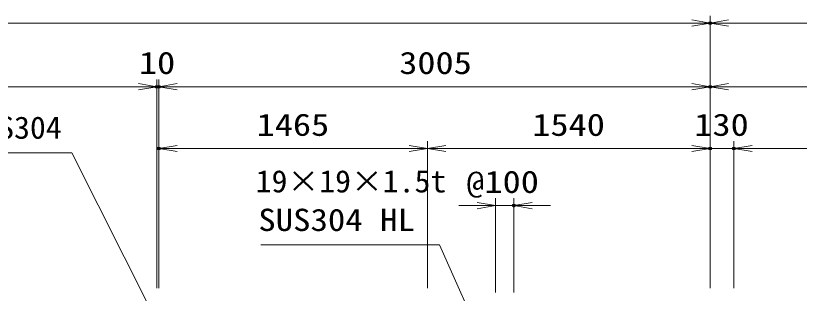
# Model space of a CAD drawing. Units: millimetres at full size. Extents: x -11880 to 11880, y -8400 to 8400.
# Drawn here: x 10 to 4281, y 3624 to 5134 of the extents above; entities that cross this region are included whole.
import ezdxf
from ezdxf.enums import TextEntityAlignment as Align

# ---------------------------------------------------------------- set-up
doc = ezdxf.new("R2010")
doc.units = ezdxf.units.MM
doc.header["$LTSCALE"] = 30
doc.header["$PDMODE"] = 32
doc.header["$PDSIZE"] = 15
doc.layers.add('0-8_寸法線', color=3, linetype='Continuous', lineweight=18)
doc.layers.add('0-9_0', color=7, linetype='Continuous', lineweight=18)
doc.layers.add('0-A_DEFPOINTS', color=7, linetype='Continuous')
doc.styles.add('ＭＳ ゴシック', font='')
doc.styles.get('ＭＳ ゴシック').set_extended_font_data('MS Gothic')

# ---------------------------------------------------------------- blocks, each defined once
blk = doc.blocks.new('_OPEN')
at = {"layer": '0-9_0'}
blk.add_line((0, 0), (-30, 0), dxfattribs=at)
blk.add_lwpolyline([(-30, 5), (0, 0), (-30, -5)], dxfattribs=at)
blk = doc.blocks.new('S151')
at = {"layer": '0-8_寸法線'}
for points in [[(6831762.8, -15321462.8), (6890147.6, -15321462.8), (6903017.3, -15346994.5), (6904367.6, -15349673.4)], [(6902570.8, -15347219.5), (6904367.6, -15349673.4), (6903463.8, -15346769.4)]]:
    blk.add_lwpolyline(points, dxfattribs=at)
at = {"layer": '0-8_寸法線', "color": 254, "style": 'ＭＳ ゴシック', "width": 1.05}
blk.add_text('MARUKI 掛金 120 SUS304', height=3637, dxfattribs=at).set_placement((6831330.8, -15320272.3), align=Align.BOTTOM_LEFT)
blk = doc.blocks.new('S154')
at = {"layer": '0-8_寸法線'}
for points in [[(6921088.8, -15336519), (6950270.4, -15336519), (6957766.7, -15353246.7), (6958993.6, -15355984.3)], [(6957310.5, -15353451.1), (6958993.6, -15355984.3), (6958223, -15353042.2)]]:
    blk.add_lwpolyline(points, dxfattribs=at)
at = {"layer": '0-8_寸法線', "color": 254, "style": 'ＭＳ ゴシック'}
for s, width, p in [('19×19×1.5t', 1.05, (6920224.8, -15329028.5)), ('SUS304 HL', 1.15, (6920656.8, -15335328.5))]:
    blk.add_text(s, height=3637, dxfattribs=dict(at, width=width)).set_placement(p, align=Align.BOTTOM_LEFT)

msp = doc.modelspace()

# ---------------------------------------------------------------- linework, layer by layer
at = {"layer": '0-8_寸法線'}
for p, q in [((3794.71, 3651.32), (3794.71, 5133.94)), ((3794.71, 3651.32), (3794.71, 5133.94)), ((3794.71, 5093.94), (-2225.29, 5093.94)), ((5514.71, 5093.94), (3794.71, 5093.94)), ((779.71, 3651.32), (779.71, 4787.64)), ((779.71, 3651.32), (779.71, 4787.64)), ((789.71, 3651.32), (789.71, 4787.64)), ((789.71, 3651.32), (789.71, 4787.64)), ((3794.71, 3651.32), (3794.71, 4787.64)), ((3794.71, 3651.32), (3794.71, 4787.64)), ((779.71, 4747.64), (-2225.29, 4747.64)), ((679.71, 4747.64), (579.71, 4747.64)), ((789.71, 4747.64), (779.71, 4747.64)), ((3794.71, 4747.64), (789.71, 4747.64)), ((889.71, 4747.64), (989.71, 4747.64)), ((5464.71, 4747.64), (3794.71, 4747.64)), ((789.71, 3651.32), (789.71, 4451.31)), ((2254.71, 3651.32), (2254.71, 4451.31)), ((2254.71, 3651.32), (2254.71, 4451.31)), ((3794.71, 3651.32), (3794.71, 4451.31)), ((3794.71, 3651.32), (3794.71, 4451.31)), ((3924.71, 3651.32), (3924.71, 4451.31)), ((3924.71, 3651.32), (3924.71, 4451.31)), ((2254.71, 4411.31), (789.71, 4411.31)), ((2254.71, 4411.31), (3794.71, 4411.31)), ((3694.71, 4411.31), (3594.71, 4411.31)), ((3924.71, 4411.31), (3794.71, 4411.31)), ((5464.71, 4411.31), (3924.71, 4411.31)), ((4024.71, 4411.31), (4124.71, 4411.31)), ((2524.71, 4100.69), (2424.71, 4100.69)), ((2624.71, 3628.82), (2624.71, 4140.69)), ((2624.71, 4100.69), (2724.71, 4100.69)), ((2724.71, 3628.82), (2724.71, 4140.69)), ((2824.71, 4100.69), (2924.71, 4100.69))]:
    msp.add_line(p, q, dxfattribs=at)
at = {"layer": '0-A_DEFPOINTS'}
for p in [(3794.71, 5093.94), (779.71, 4747.64), (789.71, 4747.64), (3794.71, 4747.64), (789.71, 4411.31), (3794.71, 4411.31), (3924.71, 4411.31), (2724.71, 4100.69)]:
    msp.add_point(p, dxfattribs=at)

# ---------------------------------------------------------------- block references
at = {"layer": '0-8_寸法線'}
for name, p, xscale, yscale in [('_OPEN', (3794.71, 5093.94), 3.333333, 3.333333), ('_OPEN', (779.71, 4747.64), 3.333333, 3.333333), ('_OPEN', (779.71, 4747.64), 3.333333, 3.333333), ('_OPEN', (3794.71, 4747.64), 3.333333, 3.333333), ('S151', (-229356.33, 515103.86), 0.03333333, 0.03333333), ('_OPEN', (2254.71, 4411.31), 3.333333, 3.333333), ('_OPEN', (3794.71, 4411.31), 3.333333, 3.333333), ('_OPEN', (3794.71, 4411.31), 3.333333, 3.333333), ('S154', (-229356.33, 515103.86), 0.03333333, 0.03333333), ('_OPEN', (2624.71, 4100.69), 3.333333, 3.333333)]:
    msp.add_blockref(name, p, dxfattribs=dict(at, xscale=xscale, yscale=yscale))
at = {"layer": '0-8_寸法線', "xscale": 3.333333, "yscale": 3.333333, "rotation": 180}
for p in [(3794.71, 5093.94), (789.71, 4747.64), (789.71, 4747.64), (3794.71, 4747.64), (789.71, 4411.31), (2254.71, 4411.31), (3924.71, 4411.31), (3924.71, 4411.31), (2724.71, 4100.69)]:
    msp.add_blockref('_OPEN', p, dxfattribs=at)

# ---------------------------------------------------------------- texts
at = {"layer": '0-8_寸法線', "color": 254, "style": 'ＭＳ ゴシック', "width": 1.2}
for s, p in [('10', (681.51, 4780.32)), ('3005', (2100.21, 4780.32)), ('1465', (1323.01, 4444)), ('1540', (2825.51, 4444)), ('130', (3708.51, 4444)), ('@100', (2465.91, 4133.37))]:
    msp.add_text(s, height=121.2, dxfattribs=at).set_placement(p, align=Align.BOTTOM_LEFT)

doc.saveas('drawing.dxf')
